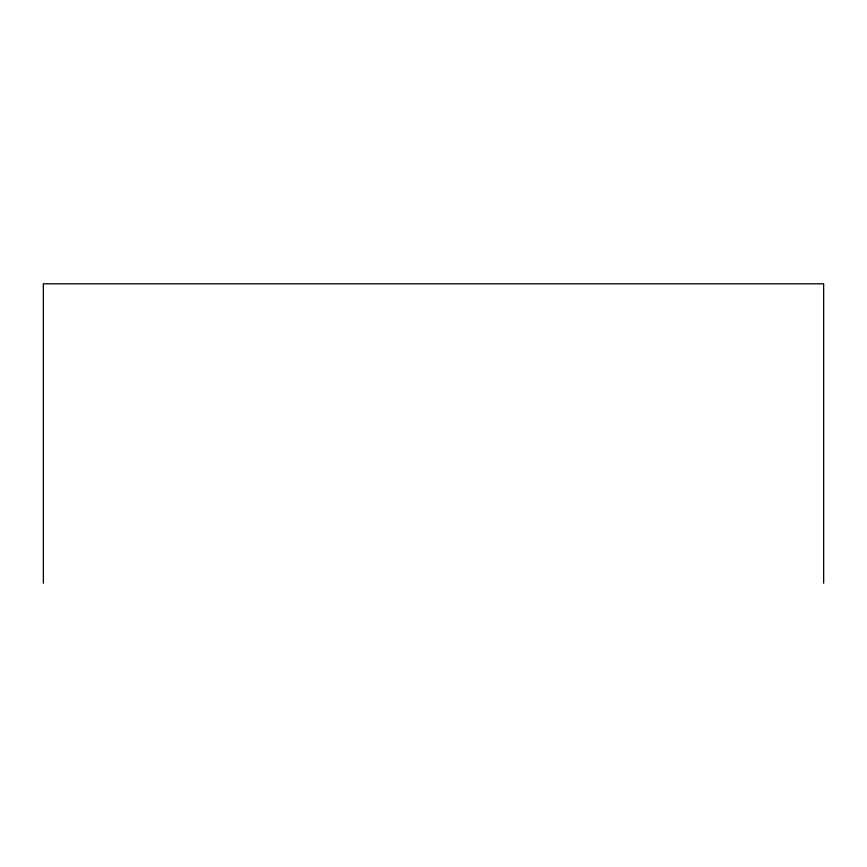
<?xml version="1.0" encoding="UTF-8"?>
<svg xmlns="http://www.w3.org/2000/svg" width="867" height="867" viewBox="0 0 867 867"><rect width="100%" height="100%" fill="white"/><g stroke="black" fill="none" stroke-linecap="round" stroke-linejoin="round"><path stroke-width="1.3" d="M823.65 583.198L823.65 283.802L43.35 283.802L43.35 583.198"/></g></svg>
